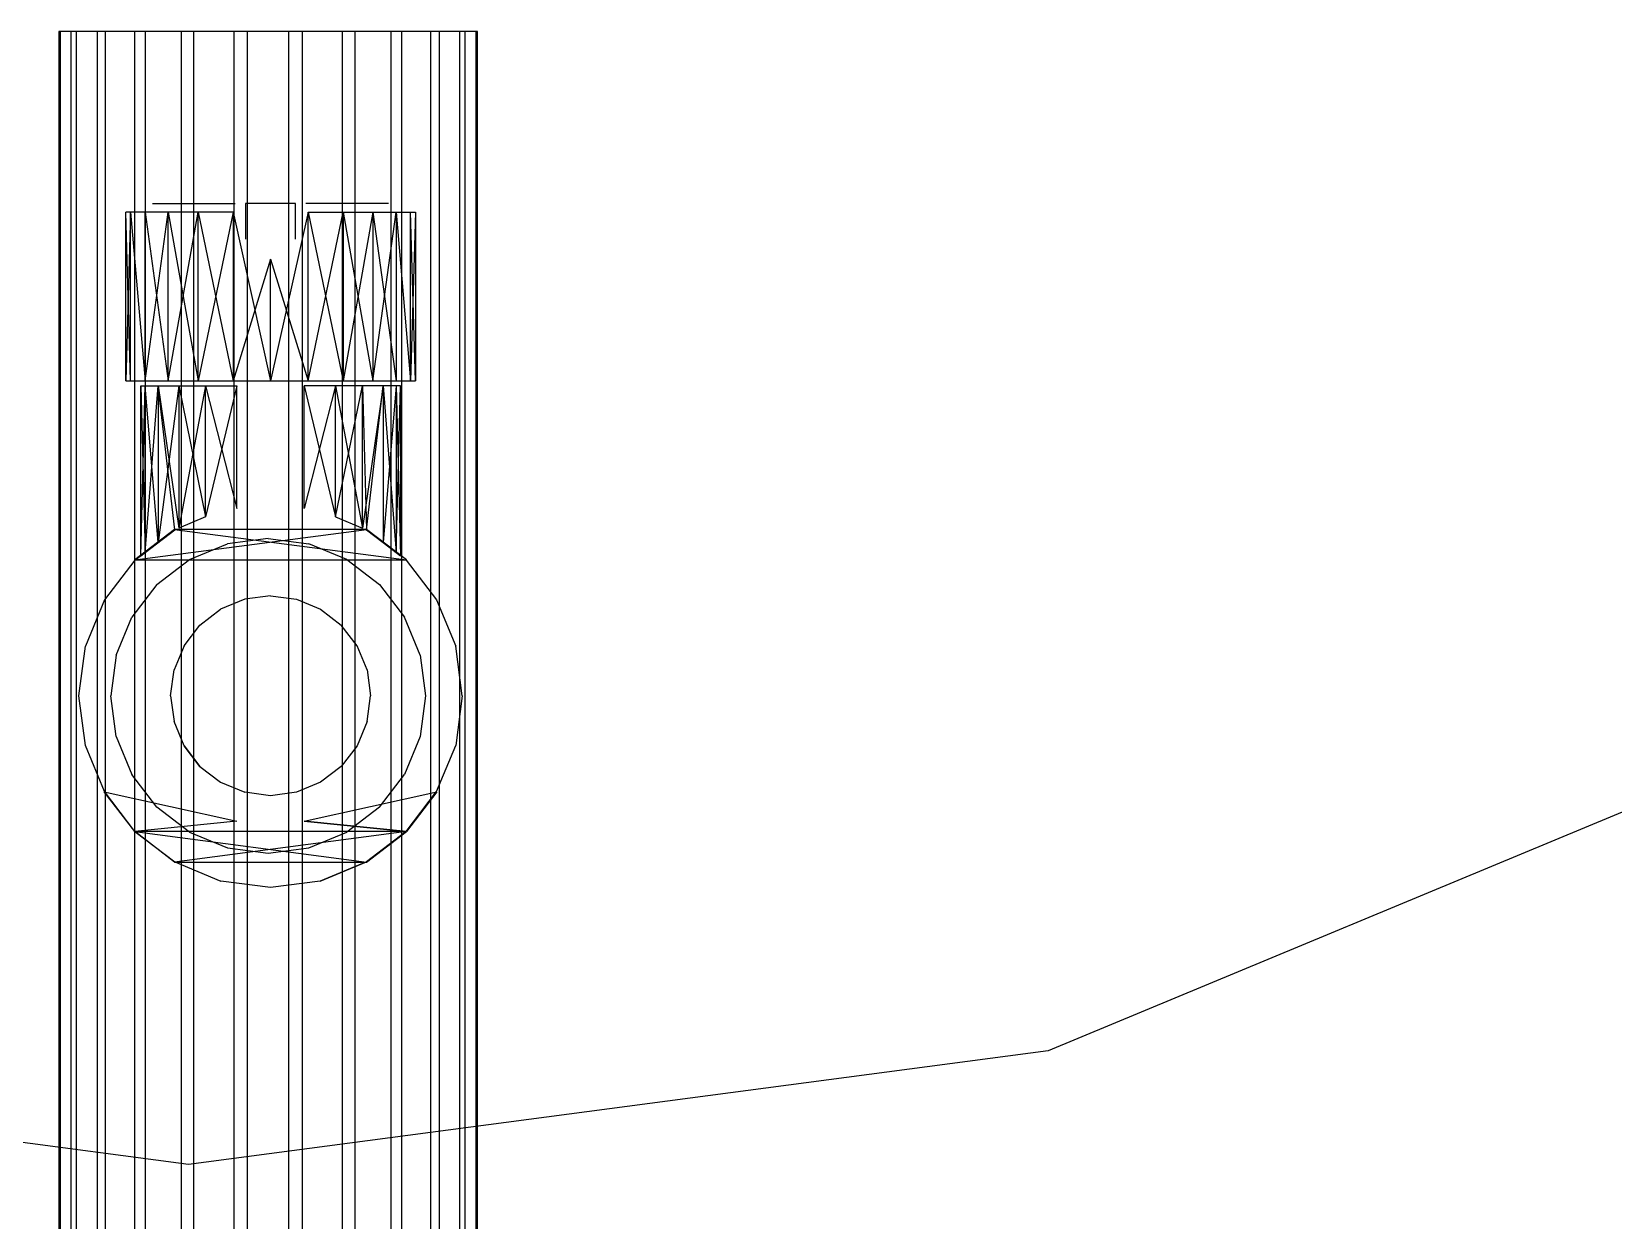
# Model space of a CAD drawing. Header units: inches. Extents: x 0 to 54693, y 0 to 31146.
# Drawn here: x 14896.7 to 14977.1, y 14772.9 to 14833.3 of the extents above; entities that cross this region are included whole.
import ezdxf

# ---------------------------------------------------------------- set-up
doc = ezdxf.new("R2010")
doc.units = ezdxf.units.IN
doc.header["$MEASUREMENT"] = 0
doc.layers.add('Added', color=3, linetype='Continuous')

msp = doc.modelspace()

# ---------------------------------------------------------------- linework, layer by layer
at = {"layer": 'Added', "linetype": 'Continuous', "lineweight": -2, "ltscale": 0.18}
for p, q in [((14919.378, 14833.325), (14898.083, 14833.325)), ((14898.083, 14833.325), (14898.083, 14751.325)), ((14898.083, 14833.325), (14898.171, 14833.325)), ((14898.171, 14751.325), (14898.171, 14833.325)), ((14898.72, 14751.325), (14898.72, 14833.325)), ((14898.979, 14751.325), (14898.979, 14833.325)), ((14900.04, 14833.325), (14900.04, 14751.325)), ((14900.452, 14833.325), (14900.452, 14751.325)), ((14901.952, 14751.325), (14901.952, 14833.325)), ((14902.488, 14751.325), (14902.488, 14833.325)), ((14904.325, 14751.325), (14904.325, 14833.325)), ((14904.95, 14751.325), (14904.95, 14833.325)), ((14906.999, 14751.325), (14906.999, 14833.325)), ((14907.67, 14833.325), (14907.67, 14751.325)), ((14909.791, 14751.325), (14909.791, 14833.325)), ((14910.462, 14833.325), (14910.462, 14751.325)), ((14912.511, 14751.325), (14912.511, 14833.325)), ((14913.136, 14833.325), (14913.136, 14751.325)), ((14914.973, 14833.325), (14914.973, 14751.325)), ((14915.509, 14833.325), (14915.509, 14751.325)), ((14917.009, 14751.325), (14917.009, 14833.325)), ((14917.421, 14833.325), (14917.421, 14751.325)), ((14918.482, 14751.325), (14918.482, 14833.325)), ((14918.74, 14751.325), (14918.74, 14833.325)), ((14919.378, 14833.325), (14919.289, 14833.325)), ((14919.289, 14833.325), (14919.289, 14751.325)), ((14919.378, 14751.325), (14919.378, 14833.325)), ((14902.856, 14824.584), (14907.061, 14824.584)), ((14910.124, 14824.584), (14907.584, 14824.584)), ((14907.584, 14824.584), (14907.584, 14822.776)), ((14910.124, 14822.776), (14910.124, 14824.584)), ((14914.852, 14824.584), (14910.646, 14824.584)), ((14906.947, 14824.144), (14901.488, 14824.144)), ((14901.739, 14815.582), (14901.488, 14824.144)), ((14901.739, 14824.144), (14901.488, 14815.582)), ((14901.488, 14815.582), (14901.488, 14824.144)), ((14901.739, 14824.144), (14902.475, 14815.582)), ((14901.739, 14815.582), (14901.739, 14824.144)), ((14902.475, 14815.582), (14902.475, 14824.144)), ((14902.475, 14824.144), (14903.645, 14815.582)), ((14902.475, 14815.582), (14903.645, 14824.144)), ((14903.645, 14815.582), (14905.171, 14824.144)), ((14903.645, 14815.582), (14903.645, 14824.144)), ((14903.645, 14824.144), (14905.171, 14815.582)), ((14905.171, 14824.144), (14906.947, 14815.582)), ((14906.947, 14824.144), (14905.171, 14815.582)), ((14905.171, 14815.582), (14905.171, 14824.144)), ((14906.947, 14824.144), (14908.854, 14815.582)), ((14906.947, 14824.144), (14906.947, 14815.582)), ((14910.76, 14824.144), (14908.854, 14815.582)), ((14910.76, 14824.144), (14912.537, 14815.582)), ((14910.76, 14815.582), (14912.537, 14824.144)), ((14910.76, 14815.582), (14910.76, 14824.144)), ((14910.76, 14824.144), (14916.22, 14824.144)), ((14914.062, 14824.144), (14912.537, 14815.582)), ((14912.537, 14824.144), (14914.062, 14815.582)), ((14912.537, 14824.144), (14912.537, 14815.582)), ((14914.062, 14815.582), (14915.233, 14824.144)), ((14914.062, 14824.144), (14915.233, 14815.582)), ((14914.062, 14824.144), (14914.062, 14815.582)), ((14915.233, 14824.144), (14915.233, 14815.582)), ((14915.233, 14824.144), (14915.969, 14815.582)), ((14916.22, 14815.582), (14915.969, 14824.144)), ((14915.969, 14824.144), (14916.22, 14824.144)), ((14916.22, 14824.144), (14915.969, 14815.582)), ((14915.969, 14815.582), (14915.969, 14824.144)), ((14916.22, 14824.144), (14916.22, 14815.582)), ((14908.854, 14821.755), (14906.947, 14815.582)), ((14908.854, 14815.582), (14908.854, 14821.755)), ((14908.854, 14821.755), (14910.76, 14815.582)), ((14901.488, 14815.582), (14916.22, 14815.582)), ((14902.25, 14815.318), (14902.475, 14806.853)), ((14902.25, 14806.681), (14902.25, 14815.318)), ((14902.25, 14815.318), (14907.145, 14815.318)), ((14902.25, 14806.681), (14902.475, 14815.318)), ((14903.135, 14807.36), (14902.475, 14815.318)), ((14902.475, 14806.853), (14902.475, 14815.318)), ((14902.475, 14806.853), (14903.135, 14815.318)), ((14903.135, 14815.318), (14904.184, 14808.093)), ((14903.135, 14815.318), (14903.135, 14807.36)), ((14903.98, 14808.008), (14903.135, 14815.318)), ((14904.184, 14815.318), (14903.135, 14807.36)), ((14905.552, 14815.318), (14904.184, 14808.093)), ((14904.184, 14815.318), (14904.184, 14808.093)), ((14904.184, 14815.318), (14905.552, 14808.659)), ((14905.552, 14808.659), (14905.552, 14815.318)), ((14907.145, 14815.318), (14905.552, 14808.659)), ((14905.552, 14815.318), (14907.145, 14809.089)), ((14907.145, 14809.089), (14907.145, 14815.318)), ((14910.563, 14815.318), (14912.156, 14808.659)), ((14915.458, 14815.318), (14910.563, 14815.318)), ((14912.156, 14815.318), (14910.563, 14809.089)), ((14910.563, 14809.089), (14910.563, 14815.318)), ((14912.156, 14808.659), (14913.524, 14815.318)), ((14912.156, 14815.318), (14913.524, 14808.093)), ((14912.156, 14808.659), (14912.156, 14815.318)), ((14913.524, 14815.318), (14913.728, 14808.008)), ((14914.573, 14815.318), (14913.524, 14808.093)), ((14913.524, 14808.093), (14913.524, 14815.318)), ((14913.728, 14808.008), (14914.573, 14815.318)), ((14914.573, 14815.318), (14915.233, 14806.853)), ((14914.573, 14815.318), (14914.573, 14807.36)), ((14915.233, 14815.318), (14914.573, 14807.36)), ((14915.233, 14815.318), (14915.458, 14806.681)), ((14915.233, 14806.853), (14915.458, 14815.318)), ((14915.233, 14815.318), (14915.233, 14806.853)), ((14915.458, 14815.318), (14915.458, 14806.681)), ((14905.552, 14808.659), (14904.184, 14808.093)), ((14912.156, 14808.659), (14913.524, 14808.093)), ((14903.971, 14808.022), (14901.949, 14806.471)), ((14901.949, 14806.471), (14913.737, 14808.022)), ((14903.98, 14808.008), (14901.961, 14806.459)), ((14902.475, 14806.853), (14903.98, 14808.008)), ((14903.135, 14807.36), (14903.98, 14808.008)), ((14903.971, 14808.022), (14915.759, 14806.471)), ((14913.737, 14808.022), (14903.971, 14808.022)), ((14908.73, 14807.565), (14906.66, 14807.293)), ((14908.73, 14807.565), (14910.801, 14807.293)), ((14913.728, 14808.008), (14914.573, 14807.36)), ((14915.759, 14806.471), (14913.737, 14808.022)), ((14901.961, 14806.459), (14902.475, 14806.853)), ((14902.475, 14806.853), (14901.961, 14806.459)), ((14902.25, 14806.681), (14902.475, 14806.853)), ((14903.135, 14807.36), (14902.475, 14806.853)), ((14904.73, 14806.493), (14906.66, 14807.293)), ((14912.73, 14806.493), (14910.801, 14807.293)), ((14914.573, 14807.36), (14915.233, 14806.853)), ((14915.233, 14806.853), (14915.458, 14806.681)), ((14915.458, 14806.681), (14915.233, 14806.853)), ((14901.961, 14806.459), (14900.411, 14804.44)), ((14901.949, 14806.471), (14915.759, 14806.471)), ((14903.074, 14805.222), (14904.73, 14806.493)), ((14912.73, 14806.493), (14914.387, 14805.222)), ((14915.747, 14806.459), (14917.296, 14804.44)), ((14903.074, 14805.222), (14901.802, 14803.565)), ((14914.387, 14805.222), (14915.659, 14803.565)), ((14900.411, 14804.44), (14899.437, 14802.088)), ((14907.539, 14804.472), (14906.314, 14803.965)), ((14908.854, 14804.645), (14907.539, 14804.472)), ((14908.854, 14804.645), (14910.169, 14804.472)), ((14908.854, 14804.645), (14910.169, 14804.472)), ((14910.169, 14804.472), (14911.394, 14803.965)), ((14917.296, 14804.44), (14918.27, 14802.088)), ((14901.003, 14801.636), (14901.802, 14803.565)), ((14905.262, 14803.157), (14906.314, 14803.965)), ((14905.262, 14803.157), (14906.314, 14803.965)), ((14911.394, 14803.965), (14912.446, 14803.157)), ((14911.394, 14803.965), (14912.446, 14803.157)), ((14916.458, 14801.636), (14915.659, 14803.565)), ((14904.454, 14802.105), (14905.262, 14803.157)), ((14913.253, 14802.105), (14912.446, 14803.157)), ((14899.105, 14799.565), (14899.437, 14802.088)), ((14904.454, 14802.105), (14903.947, 14800.88)), ((14913.761, 14800.88), (14913.253, 14802.105)), ((14918.603, 14799.565), (14918.27, 14802.088)), ((14901.003, 14801.636), (14900.73, 14799.565)), ((14916.458, 14801.636), (14916.73, 14799.565)), ((14903.774, 14799.565), (14903.947, 14800.88)), ((14913.761, 14800.88), (14913.934, 14799.565)), ((14899.437, 14797.042), (14899.105, 14799.565)), ((14901.003, 14797.495), (14900.73, 14799.565)), ((14903.774, 14799.565), (14903.947, 14798.25)), ((14913.761, 14798.25), (14913.934, 14799.565)), ((14916.73, 14799.565), (14916.458, 14797.495)), ((14918.603, 14799.565), (14918.27, 14797.042)), ((14904.454, 14797.025), (14903.947, 14798.25)), ((14913.761, 14798.25), (14913.253, 14797.025)), ((14989.105, 14798.447), (14948.39, 14781.512)), ((14900.411, 14794.691), (14899.437, 14797.042)), ((14901.003, 14797.495), (14901.802, 14795.565)), ((14904.454, 14797.025), (14905.262, 14795.973)), ((14905.262, 14795.973), (14904.454, 14797.025)), ((14913.253, 14797.025), (14912.446, 14795.973)), ((14916.458, 14797.495), (14915.659, 14795.565)), ((14917.296, 14794.691), (14918.27, 14797.042)), ((14903.074, 14793.908), (14901.802, 14795.565)), ((14905.262, 14795.973), (14906.314, 14795.166)), ((14912.446, 14795.973), (14911.394, 14795.166)), ((14914.387, 14793.908), (14915.659, 14795.565)), ((14900.397, 14794.682), (14907.145, 14793.186)), ((14901.949, 14792.66), (14900.397, 14794.682)), ((14901.961, 14792.672), (14900.411, 14794.691)), ((14906.314, 14795.166), (14907.539, 14794.658)), ((14908.854, 14794.485), (14907.539, 14794.658)), ((14910.169, 14794.658), (14908.854, 14794.485)), ((14910.169, 14794.658), (14908.854, 14794.485)), ((14911.394, 14795.166), (14910.169, 14794.658)), ((14910.563, 14793.186), (14917.311, 14794.682)), ((14915.747, 14792.672), (14917.296, 14794.691)), ((14917.311, 14794.682), (14915.759, 14792.66)), ((14904.73, 14792.637), (14903.074, 14793.908)), ((14914.387, 14793.908), (14912.73, 14792.637)), ((14907.145, 14793.186), (14901.949, 14792.66)), ((14915.759, 14792.66), (14910.563, 14793.186)), ((14910.563, 14793.186), (14915.759, 14792.66)), ((14903.971, 14791.108), (14901.949, 14792.66)), ((14901.949, 14792.66), (14913.737, 14791.108)), ((14915.759, 14792.66), (14901.949, 14792.66)), ((14901.961, 14792.672), (14903.98, 14791.123)), ((14901.961, 14792.672), (14903.98, 14791.123)), ((14915.759, 14792.66), (14903.971, 14791.108)), ((14904.73, 14792.637), (14906.66, 14791.838)), ((14910.801, 14791.838), (14912.73, 14792.637)), ((14915.747, 14792.672), (14913.728, 14791.123)), ((14913.737, 14791.108), (14915.759, 14792.66)), ((14906.66, 14791.838), (14908.73, 14791.565)), ((14908.73, 14791.565), (14910.801, 14791.838)), ((14903.971, 14791.108), (14913.737, 14791.108)), ((14903.98, 14791.123), (14906.331, 14790.149)), ((14911.377, 14790.149), (14913.728, 14791.123)), ((14913.728, 14791.123), (14911.377, 14790.149)), ((14908.854, 14789.816), (14906.331, 14790.149)), ((14911.377, 14790.149), (14908.854, 14789.816)), ((14904.68, 14775.733), (14860.971, 14781.512)), ((14948.39, 14781.512), (14904.68, 14775.733))]:
    msp.add_line(p, q, dxfattribs=at)

doc.saveas('drawing.dxf')
